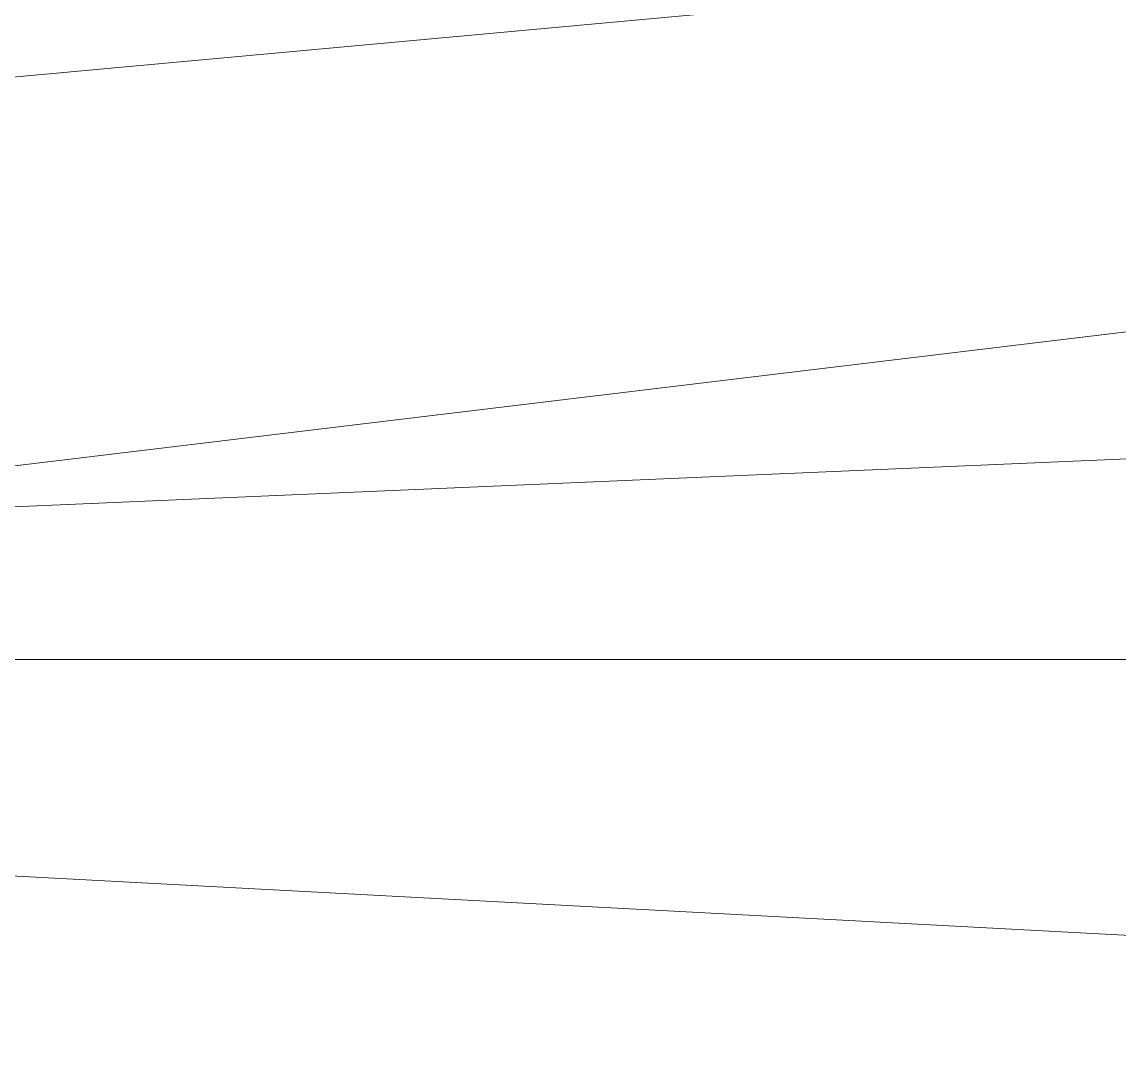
# Model space of a CAD drawing. Header units: millimetres. Extents: x 0 to 594, y 0 to 420.
# Drawn here: x 251.88 to 292.88, y 215.44 to 253.64 of the extents above; entities that cross this region are included whole.
import ezdxf

# ---------------------------------------------------------------- set-up
doc = ezdxf.new("R2010")
doc.units = ezdxf.units.MM
doc.layers.add('08-FINA', color=5, linetype='CONTINUOUS', lineweight=18)

msp = doc.modelspace()

# ---------------------------------------------------------------- linework, layer by layer
at = {"layer": '08-FINA'}
for p, q in [((369.519, 262.402), (227.933, 249.41)), ((369.532, 251.274), (232.017, 234.687)), ((369.504, 240.618), (229.101, 234.539)), ((369.5, 229.813), (239.657, 229.813)), ((369.506, 215.436), (240.385, 222.312))]:
    msp.add_line(p, q, dxfattribs=at)

doc.saveas('drawing.dxf')
